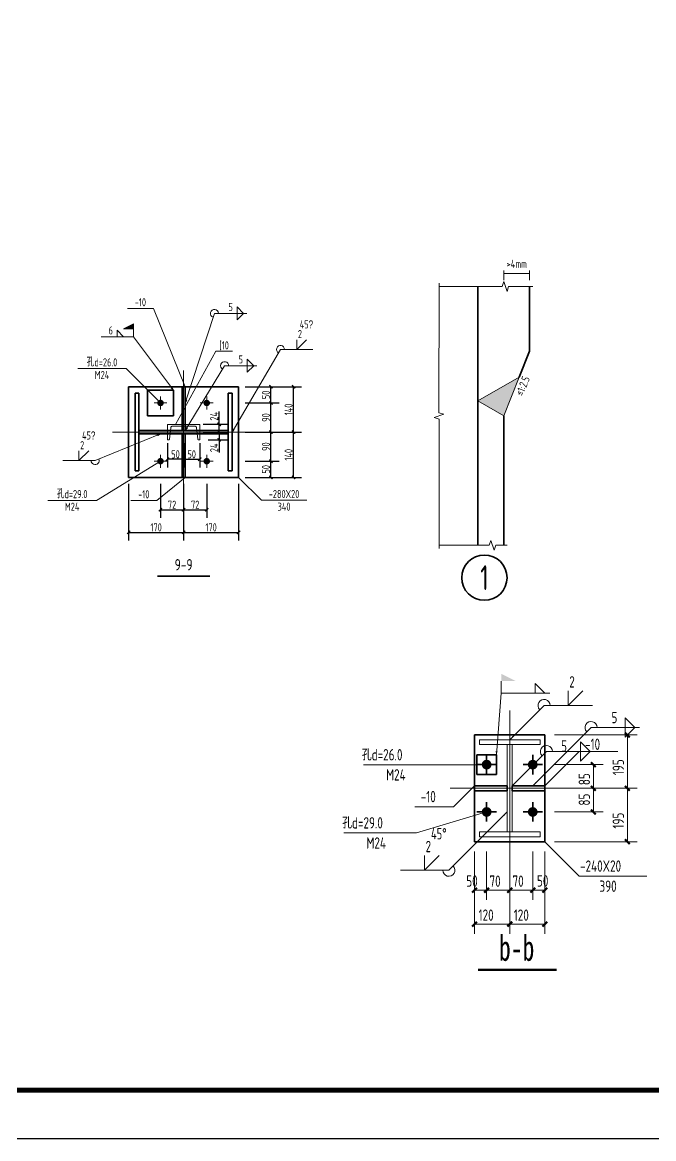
# Model space of a CAD drawing. Header units: millimetres. Extents: x 6950065 to 7140129, y 16284814 to 19754034.
# Drawn here: x 7066144 to 7085667, y 17910420 to 17944928 of the extents above; entities that cross this region are included whole.
import ezdxf
from ezdxf.enums import TextEntityAlignment as Align

# ---------------------------------------------------------------- set-up
doc = ezdxf.new("R2010")
doc.units = ezdxf.units.MM
doc.header["$LTSCALE"] = 1500
doc.header["$MEASUREMENT"] = 0
doc.linetypes.add('线型2', pattern=[5, 3, -2])
doc.linetypes.add('线型4', pattern=[2.5, 1.5, -1])
doc.layers.get('Defpoints').update_dxf_attribs({"color": 1})
for name, color, linetype, lineweight in [('10', 7, 'Continuous', 35), ('1000', 2, 'Continuous', 35), ('20', 2, 'Continuous', 35), ('墙线__粗线', 7, 'Continuous', 18), ('字符串标注', 9, 'Continuous', 18), ('尺寸标注', 9, 'Continuous', 18), ('焊缝标注', 9, 'Continuous', 18), ('编号标注', 9, 'Continuous', 18), ('螺栓孔标注', 9, 'Continuous', 18), ('钢板标注', 9, 'Continuous', 18)]:
    doc.layers.add(name, color=color, linetype=linetype, lineweight=lineweight)
for name, color, linetype in [('C型钢', 6, 'Continuous'), ('PUB_TEXT', 7, 'Continuous'), ('TK', 4, 'Continuous')]:
    doc.layers.add(name, color=color, linetype=linetype)
doc.styles.add('-宋体', font='', dxfattribs={"width": 0.8})
doc.styles.add('FromPkpm', font='Pkpmeng', dxfattribs={"width": 0.7, "bigfont": 'hztxt'})
doc.styles.add('hztxt', font='Pkpmeng', dxfattribs={"width": 0.7, "bigfont": 'hztxt'})
doc.styles.add('TSSD_REIN', font='tssdeng.shx', dxfattribs={"width": 0.7, "bigfont": 'tssdchn.shx'})
doc.styles.get('-宋体').set_extended_font_data('SimSun')
doc.dimstyles.new('Pkpm_1.00', dxfattribs={"dimtxt": 250, "dimasz": 100, "dimexe": 250, "dimexo": 0.0625, "dimgap": 30, "dimtad": 1, "dimdec": 0, "dimrnd": 5, "dimzin": 0, "dimdsep": 46, "dimtxsty": 'FromPkpm', "dimblk1": 'ARCHTICK', "dimblk2": 'ARCHTICK', "dimsah": 1, "dimcen": 0.09, "dimadec": 0, "dimazin": 0, "dimtfac": 1, "dimtdec": 0, "dimtix": 1, "dimtmove": 2, "dimatfit": 1, "dimfxl": 0, "dimtolj": 1, "dimtzin": 0, "dimarcsym": 0})

# ---------------------------------------------------------------- blocks, each defined once
blk = doc.blocks.new('_ArchTick')
at = {"color": 0, "linetype": 'ByBlock', "const_width": 0.4}
blk.add_lwpolyline([(-0.5, -0.5), (0.5, 0.5)], dxfattribs=at)
blk = doc.blocks.new('*D367')
at = {"layer": 'Defpoints', "color": 0, "linetype": 'Continuous'}
for p in [(7070417, 17930862), (7071132, 17930862), (7071132, 17929862)]:
    blk.add_point(p, dxfattribs=at)
at = {"layer": '尺寸标注', "color": 0, "linetype": 'Continuous', "lineweight": -2}
for p, q in [((7070417, 17930662), (7070417, 17929612)), ((7071132, 17930662), (7071132, 17929612)), ((7070417, 17929862), (7071132, 17929862))]:
    blk.add_line(p, q, dxfattribs=at)
at = {"layer": '尺寸标注', "color": 0, "linetype": 'Continuous', "lineweight": -2, "xscale": 100, "yscale": 100, "zscale": 100, "rotation": 180}
blk.add_blockref('_ArchTick', (7070417, 17929862), dxfattribs=at)
at = {"layer": '尺寸标注', "color": 0, "linetype": 'Continuous', "lineweight": -2, "xscale": 100, "yscale": 100, "zscale": 100}
blk.add_blockref('_ArchTick', (7071132, 17929862), dxfattribs=at)
at = {"layer": '尺寸标注', "color": 0, "linetype": 'Continuous', "lineweight": 18, "insert": (7070775, 17930017), "char_height": 250, "attachment_point": 5, "style": 'FromPkpm'}
blk.add_mtext('\\A1;72', dxfattribs=at)
blk = doc.blocks.new('*D368')
at = {"layer": 'Defpoints', "color": 0, "linetype": 'Continuous'}
for p in [(7071132, 17930862), (7071847, 17930862), (7071847, 17929862)]:
    blk.add_point(p, dxfattribs=at)
at = {"layer": '尺寸标注', "color": 0, "linetype": 'Continuous', "lineweight": -2}
for p, q in [((7071132, 17930662), (7071132, 17929612)), ((7071847, 17930662), (7071847, 17929612)), ((7071132, 17929862), (7071847, 17929862))]:
    blk.add_line(p, q, dxfattribs=at)
at = {"layer": '尺寸标注', "color": 0, "linetype": 'Continuous', "lineweight": -2, "xscale": 100, "yscale": 100, "zscale": 100, "rotation": 180}
blk.add_blockref('_ArchTick', (7071132, 17929862), dxfattribs=at)
at = {"layer": '尺寸标注', "color": 0, "linetype": 'Continuous', "lineweight": -2, "xscale": 100, "yscale": 100, "zscale": 100}
blk.add_blockref('_ArchTick', (7071847, 17929862), dxfattribs=at)
at = {"layer": '尺寸标注', "color": 0, "linetype": 'Continuous', "lineweight": 18, "insert": (7071490, 17930017), "char_height": 250, "attachment_point": 5, "style": 'FromPkpm'}
blk.add_mtext('\\A1;72', dxfattribs=at)
blk = doc.blocks.new('*D369')
at = {"layer": 'Defpoints', "color": 0, "linetype": 'Continuous'}
for p in [(7069432, 17930862), (7071132, 17930862), (7071132, 17929162)]:
    blk.add_point(p, dxfattribs=at)
at = {"layer": '尺寸标注', "color": 0, "linetype": 'Continuous', "lineweight": -2}
for p, q in [((7069432, 17930662), (7069432, 17928912)), ((7071132, 17930662), (7071132, 17928912)), ((7069432, 17929162), (7071132, 17929162))]:
    blk.add_line(p, q, dxfattribs=at)
at = {"layer": '尺寸标注', "color": 0, "linetype": 'Continuous', "lineweight": -2, "xscale": 100, "yscale": 100, "zscale": 100, "rotation": 180}
blk.add_blockref('_ArchTick', (7069432, 17929162), dxfattribs=at)
at = {"layer": '尺寸标注', "color": 0, "linetype": 'Continuous', "lineweight": -2, "xscale": 100, "yscale": 100, "zscale": 100}
blk.add_blockref('_ArchTick', (7071132, 17929162), dxfattribs=at)
at = {"layer": '尺寸标注', "color": 0, "linetype": 'Continuous', "lineweight": 18, "insert": (7070282, 17929317), "char_height": 250, "attachment_point": 5, "style": 'FromPkpm'}
blk.add_mtext('\\A1;170', dxfattribs=at)
blk = doc.blocks.new('*D370')
at = {"layer": 'Defpoints', "color": 0, "linetype": 'Continuous'}
for p in [(7071132, 17930862), (7072832, 17930862), (7072832, 17929162)]:
    blk.add_point(p, dxfattribs=at)
at = {"layer": '尺寸标注', "color": 0, "linetype": 'Continuous', "lineweight": -2}
for p, q in [((7071132, 17930662), (7071132, 17928912)), ((7072832, 17930662), (7072832, 17928912)), ((7071132, 17929162), (7072832, 17929162))]:
    blk.add_line(p, q, dxfattribs=at)
at = {"layer": '尺寸标注', "color": 0, "linetype": 'Continuous', "lineweight": -2, "xscale": 100, "yscale": 100, "zscale": 100, "rotation": 180}
blk.add_blockref('_ArchTick', (7071132, 17929162), dxfattribs=at)
at = {"layer": '尺寸标注', "color": 0, "linetype": 'Continuous', "lineweight": -2, "xscale": 100, "yscale": 100, "zscale": 100}
blk.add_blockref('_ArchTick', (7072832, 17929162), dxfattribs=at)
at = {"layer": '尺寸标注', "color": 0, "linetype": 'Continuous', "lineweight": 18, "insert": (7071982, 17929317), "char_height": 250, "attachment_point": 5, "style": 'FromPkpm'}
blk.add_mtext('\\A1;170', dxfattribs=at)
blk = doc.blocks.new('*D371')
at = {"layer": 'Defpoints', "color": 0, "linetype": 'Continuous'}
for p in [(7072832, 17931362), (7073832, 17931362), (7072832, 17930862)]:
    blk.add_point(p, dxfattribs=at)
at = {"layer": '尺寸标注', "color": 0, "linetype": 'Continuous', "lineweight": -2}
for p, q in [((7073032, 17931362), (7074082, 17931362)), ((7073832, 17930862), (7073832, 17931362)), ((7073032, 17930862), (7074082, 17930862))]:
    blk.add_line(p, q, dxfattribs=at)
at = {"layer": '尺寸标注', "color": 0, "linetype": 'Continuous', "lineweight": -2, "xscale": 100, "yscale": 100, "zscale": 100}
for p, rotation in [((7073832, 17931362), 90), ((7073832, 17930862), 270)]:
    blk.add_blockref('_ArchTick', p, dxfattribs=dict(at, rotation=rotation))
at = {"layer": '尺寸标注', "color": 0, "linetype": 'Continuous', "lineweight": 18, "insert": (7073677, 17931112), "char_height": 250, "attachment_point": 5, "rotation": 90, "style": 'FromPkpm'}
blk.add_mtext('\\A1;50', dxfattribs=at)
blk = doc.blocks.new('*D372')
at = {"layer": 'Defpoints', "color": 0, "linetype": 'Continuous'}
for p in [(7072832, 17932262), (7073832, 17932262), (7072832, 17931362)]:
    blk.add_point(p, dxfattribs=at)
at = {"layer": '尺寸标注', "color": 0, "linetype": 'Continuous', "lineweight": -2}
for p, q in [((7073032, 17932262), (7074082, 17932262)), ((7073832, 17931362), (7073832, 17932262)), ((7073032, 17931362), (7074082, 17931362))]:
    blk.add_line(p, q, dxfattribs=at)
at = {"layer": '尺寸标注', "color": 0, "linetype": 'Continuous', "lineweight": -2, "xscale": 100, "yscale": 100, "zscale": 100}
for p, rotation in [((7073832, 17932262), 90), ((7073832, 17931362), 270)]:
    blk.add_blockref('_ArchTick', p, dxfattribs=dict(at, rotation=rotation))
at = {"layer": '尺寸标注', "color": 0, "linetype": 'Continuous', "lineweight": 18, "insert": (7073677, 17931812), "char_height": 250, "attachment_point": 5, "rotation": 90, "style": 'FromPkpm'}
blk.add_mtext('\\A1;90', dxfattribs=at)
blk = doc.blocks.new('*D373')
at = {"layer": 'Defpoints', "color": 0, "linetype": 'Continuous'}
for p in [(7072832, 17933162), (7073832, 17933162), (7072832, 17932262)]:
    blk.add_point(p, dxfattribs=at)
at = {"layer": '尺寸标注', "color": 0, "linetype": 'Continuous', "lineweight": -2}
for p, q in [((7073032, 17933162), (7074082, 17933162)), ((7073832, 17932262), (7073832, 17933162)), ((7073032, 17932262), (7074082, 17932262))]:
    blk.add_line(p, q, dxfattribs=at)
at = {"layer": '尺寸标注', "color": 0, "linetype": 'Continuous', "lineweight": -2, "xscale": 100, "yscale": 100, "zscale": 100}
for p, rotation in [((7073832, 17933162), 90), ((7073832, 17932262), 270)]:
    blk.add_blockref('_ArchTick', p, dxfattribs=dict(at, rotation=rotation))
at = {"layer": '尺寸标注', "color": 0, "linetype": 'Continuous', "lineweight": 18, "insert": (7073677, 17932712), "char_height": 250, "attachment_point": 5, "rotation": 90, "style": 'FromPkpm'}
blk.add_mtext('\\A1;90', dxfattribs=at)
blk = doc.blocks.new('*D374')
at = {"layer": 'Defpoints', "color": 0, "linetype": 'Continuous'}
for p in [(7072832, 17933662), (7073832, 17933662), (7072832, 17933162)]:
    blk.add_point(p, dxfattribs=at)
at = {"layer": '尺寸标注', "color": 0, "linetype": 'Continuous', "lineweight": -2}
for p, q in [((7073032, 17933662), (7074082, 17933662)), ((7073832, 17933162), (7073832, 17933662)), ((7073032, 17933162), (7074082, 17933162))]:
    blk.add_line(p, q, dxfattribs=at)
at = {"layer": '尺寸标注', "color": 0, "linetype": 'Continuous', "lineweight": -2, "xscale": 100, "yscale": 100, "zscale": 100}
for p, rotation in [((7073832, 17933662), 90), ((7073832, 17933162), 270)]:
    blk.add_blockref('_ArchTick', p, dxfattribs=dict(at, rotation=rotation))
at = {"layer": '尺寸标注', "color": 0, "linetype": 'Continuous', "lineweight": 18, "insert": (7073677, 17933412), "char_height": 250, "attachment_point": 5, "rotation": 90, "style": 'FromPkpm'}
blk.add_mtext('\\A1;50', dxfattribs=at)
blk = doc.blocks.new('*D375')
at = {"layer": 'Defpoints', "color": 0, "linetype": 'Continuous'}
for p in [(7072832, 17932262), (7074532, 17932262), (7072832, 17930862)]:
    blk.add_point(p, dxfattribs=at)
at = {"layer": '尺寸标注', "color": 0, "linetype": 'Continuous', "lineweight": -2}
for p, q in [((7073032, 17932262), (7074782, 17932262)), ((7074532, 17930862), (7074532, 17932262)), ((7073032, 17930862), (7074782, 17930862))]:
    blk.add_line(p, q, dxfattribs=at)
at = {"layer": '尺寸标注', "color": 0, "linetype": 'Continuous', "lineweight": -2, "xscale": 100, "yscale": 100, "zscale": 100}
for p, rotation in [((7074532, 17932262), 90), ((7074532, 17930862), 270)]:
    blk.add_blockref('_ArchTick', p, dxfattribs=dict(at, rotation=rotation))
at = {"layer": '尺寸标注', "color": 0, "linetype": 'Continuous', "lineweight": 18, "insert": (7074377, 17931562), "char_height": 250, "attachment_point": 5, "rotation": 90, "style": 'FromPkpm'}
blk.add_mtext('\\A1;140', dxfattribs=at)
blk = doc.blocks.new('*D376')
at = {"layer": 'Defpoints', "color": 0, "linetype": 'Continuous'}
for p in [(7072832, 17933662), (7074532, 17933662), (7072832, 17932262)]:
    blk.add_point(p, dxfattribs=at)
at = {"layer": '尺寸标注', "color": 0, "linetype": 'Continuous', "lineweight": -2}
for p, q in [((7073032, 17933662), (7074782, 17933662)), ((7074532, 17932262), (7074532, 17933662)), ((7073032, 17932262), (7074782, 17932262))]:
    blk.add_line(p, q, dxfattribs=at)
at = {"layer": '尺寸标注', "color": 0, "linetype": 'Continuous', "lineweight": -2, "xscale": 100, "yscale": 100, "zscale": 100}
for p, rotation in [((7074532, 17933662), 90), ((7074532, 17932262), 270)]:
    blk.add_blockref('_ArchTick', p, dxfattribs=dict(at, rotation=rotation))
at = {"layer": '尺寸标注', "color": 0, "linetype": 'Continuous', "lineweight": 18, "insert": (7074377, 17932962), "char_height": 250, "attachment_point": 5, "rotation": 90, "style": 'FromPkpm'}
blk.add_mtext('\\A1;140', dxfattribs=at)
blk = doc.blocks.new('*D377')
at = {"layer": 'Defpoints', "color": 0, "linetype": 'Continuous'}
for p in [(7070632, 17932022), (7071132, 17932022), (7071132, 17931422)]:
    blk.add_point(p, dxfattribs=at)
at = {"layer": '尺寸标注', "color": 0, "linetype": 'Continuous', "lineweight": -2}
for p, q in [((7070632, 17931922), (7070632, 17931172)), ((7071132, 17931922), (7071132, 17931172)), ((7071132, 17931422), (7070632, 17931422))]:
    blk.add_line(p, q, dxfattribs=at)
at = {"layer": '尺寸标注', "color": 0, "linetype": 'Continuous', "lineweight": -2, "xscale": 100, "yscale": 100, "zscale": 100, "rotation": 180}
blk.add_blockref('_ArchTick', (7070632, 17931422), dxfattribs=at)
at = {"layer": '尺寸标注', "color": 0, "linetype": 'Continuous', "lineweight": -2, "xscale": 100, "yscale": 100, "zscale": 100}
blk.add_blockref('_ArchTick', (7071132, 17931422), dxfattribs=at)
at = {"layer": '尺寸标注', "color": 0, "linetype": 'Continuous', "lineweight": 18, "insert": (7070882, 17931577), "char_height": 250, "attachment_point": 5, "style": 'FromPkpm'}
blk.add_mtext('\\A1;50', dxfattribs=at)
blk = doc.blocks.new('*D378')
at = {"layer": 'Defpoints', "color": 0, "linetype": 'Continuous'}
for p in [(7071132, 17932022), (7071632, 17932022), (7071632, 17931422)]:
    blk.add_point(p, dxfattribs=at)
at = {"layer": '尺寸标注', "color": 0, "linetype": 'Continuous', "lineweight": -2}
for p, q in [((7071132, 17931922), (7071132, 17931172)), ((7071632, 17931922), (7071632, 17931172)), ((7071132, 17931422), (7071632, 17931422))]:
    blk.add_line(p, q, dxfattribs=at)
at = {"layer": '尺寸标注', "color": 0, "linetype": 'Continuous', "lineweight": -2, "xscale": 100, "yscale": 100, "zscale": 100, "rotation": 180}
blk.add_blockref('_ArchTick', (7071132, 17931422), dxfattribs=at)
at = {"layer": '尺寸标注', "color": 0, "linetype": 'Continuous', "lineweight": -2, "xscale": 100, "yscale": 100, "zscale": 100}
blk.add_blockref('_ArchTick', (7071632, 17931422), dxfattribs=at)
at = {"layer": '尺寸标注', "color": 0, "linetype": 'Continuous', "lineweight": 18, "insert": (7071382, 17931577), "char_height": 250, "attachment_point": 5, "style": 'FromPkpm'}
blk.add_mtext('\\A1;50', dxfattribs=at)
blk = doc.blocks.new('*D379')
at = {"layer": 'Defpoints', "color": 0, "linetype": 'Continuous'}
for p in [(7071787, 17932262), (7071787, 17932022), (7072232, 17932262)]:
    blk.add_point(p, dxfattribs=at)
at = {"layer": '尺寸标注', "color": 0, "linetype": 'Continuous', "lineweight": -2}
for p, q in [((7071887, 17932262), (7072482, 17932262)), ((7071887, 17932022), (7072482, 17932022)), ((7072232, 17932262), (7072232, 17932022)), ((7072232, 17932022), (7072232, 17931626))]:
    blk.add_line(p, q, dxfattribs=at)
at = {"layer": '尺寸标注', "color": 0, "linetype": 'Continuous', "lineweight": -2, "xscale": 100, "yscale": 100, "zscale": 100}
for p, rotation in [((7072232, 17932262), 90), ((7072232, 17932022), 270)]:
    blk.add_blockref('_ArchTick', p, dxfattribs=dict(at, rotation=rotation))
at = {"layer": '尺寸标注', "color": 0, "linetype": 'Continuous', "lineweight": 18, "insert": (7072077, 17931774), "char_height": 250, "attachment_point": 5, "rotation": 90, "style": 'FromPkpm'}
blk.add_mtext('\\A1;24', dxfattribs=at)
blk = doc.blocks.new('*D380')
at = {"layer": 'Defpoints', "color": 0, "linetype": 'Continuous'}
for p in [(7071632, 17932502), (7072232, 17932502), (7071632, 17932262)]:
    blk.add_point(p, dxfattribs=at)
at = {"layer": '尺寸标注', "color": 0, "linetype": 'Continuous', "lineweight": -2}
for p, q in [((7072232, 17932502), (7072232, 17932897)), ((7071732, 17932502), (7072482, 17932502)), ((7072232, 17932262), (7072232, 17932502)), ((7071732, 17932262), (7072482, 17932262))]:
    blk.add_line(p, q, dxfattribs=at)
at = {"layer": '尺寸标注', "color": 0, "linetype": 'Continuous', "lineweight": -2, "xscale": 100, "yscale": 100, "zscale": 100}
for p, rotation in [((7072232, 17932502), 90), ((7072232, 17932262), 270)]:
    blk.add_blockref('_ArchTick', p, dxfattribs=dict(at, rotation=rotation))
at = {"layer": '尺寸标注', "color": 0, "linetype": 'Continuous', "lineweight": 18, "insert": (7072077, 17932750), "char_height": 250, "attachment_point": 5, "rotation": 90, "style": 'FromPkpm'}
blk.add_mtext('\\A1;24', dxfattribs=at)
blk = doc.blocks.new('GeYuanFrame_04741830', base_point=(20.09, 4.53))
at = {"layer": 'TK'}
blk.add_lwpolyline([(20.09, 4.53), (20.09, 598.53), (861.09, 598.53), (861.09, 4.53)], close=True, dxfattribs=at)
at = {"layer": 'TK', "const_width": 1}
blk.add_lwpolyline([(45.09, 588.53), (851.09, 588.53), (851.09, 14.53), (45.09, 14.53)], close=True, dxfattribs=at)

msp = doc.modelspace()

# ---------------------------------------------------------------- hatches: boundary and pattern name
at = {"layer": '墙线__粗线'}
msp.add_hatch(color=9, dxfattribs=at).paths.add_polyline_path([(7081032.4, 17932761.7), (7080232.4, 17933223.6), (7081512.8, 17933962.9)])
at = {"layer": '焊缝标注'}
for points in [[(7069577.9, 17935458.9), (7069277.9, 17935458.9), (7069577.9, 17935608.9)], [(7070817.4, 17933561.7), (7070769.2, 17933650.7), (7070745.2, 17933632.6)], [(7071182.4, 17933161.7), (7071227.6, 17933252.2), (7071199.1, 17933261.5)], [(7071182.4, 17932311.7), (7071247.2, 17932389.4), (7071221.5, 17932405)], [(7072632.4, 17932261.7), (7072695.8, 17932340.4), (7072670, 17932355.6)], [(7070417.4, 17932211.7), (7070319.1, 17932187.7), (7070330.5, 17932159.9)]]:
    msp.add_hatch(color=3, dxfattribs=at).paths.add_polyline_path(points)

# ---------------------------------------------------------------- linework, layer by layer
at = {"layer": '10', "linetype": '线型2', "lineweight": 18, "ltscale": 100}
for p, q in [((7071132.4, 17930361.7), (7071132.4, 17934161.7)), ((7068932.4, 17932261.7), (7073332.4, 17932261.7))]:
    msp.add_line(p, q, dxfattribs=at)
at = {"layer": '10', "color": 3, "lineweight": 35, "ltscale": 100}
for p, q in [((7069752.4, 17933461.7), (7069632.4, 17933461.7)), ((7069632.4, 17933461.7), (7069632.4, 17931061.7)), ((7069752.4, 17931061.7), (7069752.4, 17933461.7)), ((7072632.4, 17933461.7), (7072512.4, 17933461.7)), ((7072512.4, 17933461.7), (7072512.4, 17931061.7)), ((7072632.4, 17931061.7), (7072632.4, 17933461.7)), ((7069752.4, 17932311.7), (7072512.4, 17932311.7)), ((7069752.4, 17932211.7), (7072512.4, 17932211.7)), ((7069632.4, 17931061.7), (7069752.4, 17931061.7)), ((7072512.4, 17931061.7), (7072632.4, 17931061.7))]:
    msp.add_line(p, q, dxfattribs=at)
at = {"layer": '10', "lineweight": 18, "ltscale": 100}
for p, q in [((7070217.4, 17933161.7), (7070617.4, 17933161.7)), ((7070417.4, 17932961.7), (7070417.4, 17933361.7)), ((7071647.4, 17933161.7), (7072047.4, 17933161.7)), ((7071847.4, 17932961.7), (7071847.4, 17933361.7)), ((7070217.4, 17931361.7), (7070617.4, 17931361.7)), ((7070417.4, 17931161.7), (7070417.4, 17931561.7)), ((7071647.4, 17931361.7), (7072047.4, 17931361.7)), ((7071847.4, 17931161.7), (7071847.4, 17931561.7))]:
    msp.add_line(p, q, dxfattribs=at)
at = {"layer": '10', "color": 1, "linetype": '线型4', "lineweight": 18, "ltscale": 100}
for p, q in [((7070632.4, 17932501.7), (7070632.4, 17932021.7)), ((7070632.4, 17932501.7), (7071632.4, 17932501.7)), ((7070733.4, 17932396), (7070693.4, 17932048.1)), ((7071473, 17932448.7), (7070791.7, 17932448.7)), ((7071571.3, 17932048.1), (7071531.3, 17932396)), ((7071632.4, 17932501.7), (7071632.4, 17932021.7)), ((7070632.4, 17932021.7), (7070669.5, 17932021.7)), ((7071632.4, 17932021.7), (7071595.2, 17932021.7))]:
    msp.add_line(p, q, dxfattribs=at)
at = {"layer": '10', "lineweight": 35, "ltscale": 100}
msp.add_line((7070322.4, 17927811.7), (7071942.4, 17927811.7), dxfattribs=at)
at = {"layer": '10'}
for p, q in [((7080202.7, 17921982.4), (7080802.7, 17921982.4)), ((7080502.7, 17921682.4), (7080502.7, 17922282.4)), ((7081627.7, 17921982.4), (7082227.7, 17921982.4)), ((7081927.7, 17921682.4), (7081927.7, 17922282.4)), ((7080502.7, 17920219.9), (7080502.7, 17920819.9)), ((7081927.7, 17920219.9), (7081927.7, 17920819.9)), ((7080202.7, 17920519.9), (7080802.7, 17920519.9)), ((7081627.7, 17920519.9), (7082227.7, 17920519.9))]:
    msp.add_line(p, q, dxfattribs=at)
at = {"layer": '10', "color": 1, "ltscale": 100, "const_width": 100}
for points in [[(7070467.4, 17933161.7, 1), (7070367.4, 17933161.7, 1)], [(7071897.4, 17933161.7, 1), (7071797.4, 17933161.7, 1)], [(7070467.4, 17931361.7, 1), (7070367.4, 17931361.7, 1)], [(7071897.4, 17931361.7, 1), (7071797.4, 17931361.7, 1)]]:
    msp.add_lwpolyline(points, format="xyb", close=True, dxfattribs=at)
at = {"layer": '10', "const_width": 150}
for points in [[(7080577.7, 17921982.4, 1), (7080427.7, 17921982.4, 1), (7080577.7, 17921982.4, 1)], [(7082002.7, 17921982.4, 1), (7081852.7, 17921982.4, 1), (7082002.7, 17921982.4, 1)], [(7080577.7, 17920519.9, 1), (7080427.7, 17920519.9, 1), (7080577.7, 17920519.9, 1)], [(7082002.7, 17920519.9, 1), (7081852.7, 17920519.9, 1), (7082002.7, 17920519.9, 1)]]:
    msp.add_lwpolyline(points, format="xyb", close=True, dxfattribs=at)
at = {"layer": '10', "const_width": 67.5}
msp.add_lwpolyline([(7080236, 17915641.6), (7082666, 17915641.6)], dxfattribs=at)
at = {"layer": '10', "lineweight": 35, "ltscale": 100}
msp.add_circle((7080432.4, 17927761.7), 700, dxfattribs=at)
at = {"layer": '10', "color": 1, "linetype": '线型4', "lineweight": 18, "ltscale": 100}
for centre, radius, start, end in [((7070795.4, 17932386.1), 62.8, 93.4084, 170.88101), ((7071469.3, 17932386.1), 62.8, 9.11901, 86.5916), ((7070671, 17932044.4), 22.7, 266.23474, 9.47566), ((7071593.7, 17932044.4), 22.7, 170.52434, 273.76526)]:
    msp.add_arc(centre, radius, start, end, dxfattribs=at)
at = {"layer": '1000'}
for p, q in [((7082302.7, 17922901.2), (7080127.7, 17922901.2)), ((7080127.7, 17922901.2), (7080127.7, 17919601.2)), ((7082302.7, 17919601.2), (7082302.7, 17922901.2)), ((7080802.7, 17922282.4), (7080202.7, 17922282.4)), ((7080202.7, 17922282.4), (7080202.7, 17921682.4)), ((7080802.7, 17921682.4), (7080802.7, 17922282.4)), ((7080202.7, 17921682.4), (7080802.7, 17921682.4)), ((7081140.2, 17921326.2), (7080127.7, 17921326.2)), ((7080127.7, 17921326.2), (7080127.7, 17921176.2)), ((7081140.2, 17921176.2), (7081140.2, 17921326.2)), ((7082302.7, 17921326.2), (7081290.2, 17921326.2)), ((7081290.2, 17921326.2), (7081290.2, 17921176.2)), ((7082302.7, 17921176.2), (7082302.7, 17921326.2)), ((7080127.7, 17921176.2), (7081140.2, 17921176.2)), ((7081290.2, 17921176.2), (7082302.7, 17921176.2)), ((7080127.7, 17919601.2), (7082302.7, 17919601.2))]:
    msp.add_line(p, q, dxfattribs=at)
at = {"layer": '20', "lineweight": 35, "ltscale": 100}
for p, q in [((7072832.4, 17933661.7), (7069432.4, 17933661.7)), ((7069432.4, 17933661.7), (7069432.4, 17930861.7)), ((7070817.4, 17933561.7), (7070017.4, 17933561.7)), ((7070017.4, 17933561.7), (7070017.4, 17932761.7)), ((7070817.4, 17932761.7), (7070817.4, 17933561.7)), ((7071182.4, 17933661.7), (7071082.4, 17933661.7)), ((7071082.4, 17933661.7), (7071082.4, 17932311.7)), ((7071182.4, 17932311.7), (7071182.4, 17933661.7)), ((7072832.4, 17930861.7), (7072832.4, 17933661.7)), ((7070017.4, 17932761.7), (7070817.4, 17932761.7)), ((7071082.4, 17932311.7), (7071182.4, 17932311.7)), ((7071182.4, 17932211.7), (7071082.4, 17932211.7)), ((7071082.4, 17932211.7), (7071082.4, 17930861.7)), ((7071182.4, 17930861.7), (7071182.4, 17932211.7)), ((7069432.4, 17930861.7), (7072832.4, 17930861.7)), ((7071082.4, 17930861.7), (7071182.4, 17930861.7))]:
    msp.add_line(p, q, dxfattribs=at)
at = {"layer": '墙线__粗线', "color": 9, "lineweight": 18, "ltscale": 100}
for p, q in [((7081032.4, 17937261.7), (7081032.4, 17936961.7)), ((7081832.4, 17937261.7), (7081832.4, 17936961.7)), ((7079026, 17932861.7), (7079032.4, 17936861.7)), ((7080982.4, 17936761.7), (7081032.4, 17936915.6)), ((7081032.4, 17937161.7), (7081832.4, 17937161.7)), ((7081032.4, 17936915.6), (7081132.1, 17936609.1)), ((7080232.4, 17936761.7), (7079032.4, 17936761.7)), ((7080232.4, 17936761.7), (7080982.4, 17936761.7)), ((7081132.1, 17936609.1), (7081182.4, 17936762.9)), ((7081182.4, 17936762.9), (7081932.4, 17936761.7)), ((7078878.5, 17932711.7), (7079179.8, 17932811.5)), ((7079032.4, 17932661.7), (7078878.5, 17932711.7)), ((7079179.8, 17932811.5), (7079026, 17932861.7)), ((7079032.4, 17928661.7), (7079032.4, 17932661.7)), ((7080582.4, 17928761.7), (7080632.4, 17928915.6)), ((7080632.4, 17928915.6), (7080732.1, 17928608.5)), ((7080232.4, 17928761.7), (7079032.4, 17928761.7)), ((7080232.4, 17928761.7), (7080582.4, 17928761.7)), ((7080732.1, 17928608.5), (7080782.4, 17928762.3)), ((7080782.4, 17928762.3), (7081132.4, 17928761.7))]:
    msp.add_line(p, q, dxfattribs=at)
at = {"layer": '墙线__粗线', "color": 2, "lineweight": 35, "ltscale": 100}
for p, q in [((7080232.4, 17933223.6), (7080232.4, 17936761.7)), ((7081832.4, 17934761.7), (7081832.4, 17936761.7)), ((7081512.8, 17933962.9), (7081832.4, 17934761.7))]:
    msp.add_line(p, q, dxfattribs=at)
at = {"layer": '墙线__粗线', "color": 3, "lineweight": 35, "ltscale": 100}
for p, q in [((7080232.4, 17928761.7), (7080232.4, 17933223.6)), ((7081032.4, 17928761.7), (7081032.4, 17932761.7))]:
    msp.add_line(p, q, dxfattribs=at)
at = {"layer": '墙线__粗线', "color": 9, "linetype": 'Continuous'}
msp.add_lwpolyline([(7081032.4, 17932761.7), (7080232.4, 17933223.6), (7081512.8, 17933962.9)], close=True, dxfattribs=at)
at = {"layer": '字符串标注', "lineweight": 18, "ltscale": 100}
for p, q in [((7070882.4, 17932501.7), (7072123.6, 17934768.4)), ((7072123.6, 17934768.4), (7072648.6, 17934768.4))]:
    msp.add_line(p, q, dxfattribs=at)
at = {"layer": '字符串标注', "ltscale": 100, "const_width": 10}
msp.add_lwpolyline([(7070887.4, 17932501.7, 1), (7070877.4, 17932501.7, 1)], format="xyb", close=True, dxfattribs=at)
at = {"layer": '尺寸标注', "color": 3}
for p, q in [((7082152.7, 17922751.2), (7080277.7, 17922751.2)), ((7080277.7, 17922751.2), (7080277.7, 17922601.2)), ((7082152.7, 17922601.2), (7082152.7, 17922751.2)), ((7080277.7, 17922601.2), (7082152.7, 17922601.2)), ((7081140.2, 17919901.2), (7081140.2, 17922601.2)), ((7081290.2, 17919901.2), (7081290.2, 17922601.2)), ((7082152.7, 17919901.2), (7080277.7, 17919901.2)), ((7080277.7, 17919901.2), (7080277.7, 17919751.2)), ((7080277.7, 17919751.2), (7082152.7, 17919751.2)), ((7082152.7, 17919751.2), (7082152.7, 17919901.2))]:
    msp.add_line(p, q, dxfattribs=at)
at = {"layer": '尺寸标注', "color": 0}
for p, q in [((7082602.7, 17922901.2), (7085152.7, 17922901.2)), ((7084852.7, 17921251.2), (7084852.7, 17922901.2)), ((7082602.7, 17921982.4), (7084102.7, 17921982.4)), ((7083802.7, 17921251.2), (7083802.7, 17921982.4)), ((7082602.7, 17921251.2), (7084102.7, 17921251.2)), ((7082602.7, 17921251.2), (7084102.7, 17921251.2)), ((7082602.7, 17921251.2), (7085152.7, 17921251.2)), ((7082602.7, 17921251.2), (7085152.7, 17921251.2)), ((7083802.7, 17920519.9), (7083802.7, 17921251.2)), ((7084852.7, 17919601.2), (7084852.7, 17921251.2)), ((7082602.7, 17920519.9), (7084102.7, 17920519.9)), ((7082602.7, 17919601.2), (7085152.7, 17919601.2)), ((7080127.7, 17919301.2), (7080127.7, 17917801.2)), ((7080127.7, 17919301.2), (7080127.7, 17916751.2)), ((7080502.7, 17919301.2), (7080502.7, 17917801.2)), ((7080502.7, 17919301.2), (7080502.7, 17917801.2)), ((7081215.2, 17919301.2), (7081215.2, 17917801.2)), ((7081215.2, 17919301.2), (7081215.2, 17917801.2)), ((7081215.2, 17919301.2), (7081215.2, 17916751.2)), ((7081215.2, 17919301.2), (7081215.2, 17916751.2)), ((7081927.7, 17919301.2), (7081927.7, 17917801.2)), ((7081927.7, 17919301.2), (7081927.7, 17917801.2)), ((7082302.7, 17919301.2), (7082302.7, 17917801.2)), ((7082302.7, 17919301.2), (7082302.7, 17916751.2)), ((7080127.7, 17918101.2), (7080502.7, 17918101.2)), ((7080502.7, 17918101.2), (7081215.2, 17918101.2)), ((7081215.2, 17918101.2), (7081927.7, 17918101.2)), ((7081927.7, 17918101.2), (7082302.7, 17918101.2)), ((7080127.7, 17917051.2), (7081215.2, 17917051.2)), ((7081215.2, 17917051.2), (7082302.7, 17917051.2))]:
    msp.add_line(p, q, dxfattribs=at)
at = {"layer": '尺寸标注', "color": 0, "const_width": 67.5}
for points in [[(7084777.7, 17922976.2), (7084927.7, 17922826.2)], [(7083727.7, 17922057.4), (7083877.7, 17921907.4)], [(7083727.7, 17921326.2), (7083877.7, 17921176.2)], [(7083727.7, 17921326.2), (7083877.7, 17921176.2)], [(7084777.7, 17921326.2), (7084927.7, 17921176.2)], [(7084777.7, 17921326.2), (7084927.7, 17921176.2)], [(7083727.7, 17920594.9), (7083877.7, 17920444.9)], [(7084777.7, 17919676.2), (7084927.7, 17919526.2)], [(7080052.7, 17918026.2), (7080202.7, 17918176.2)], [(7080427.7, 17918026.2), (7080577.7, 17918176.2)], [(7080427.7, 17918026.2), (7080577.7, 17918176.2)], [(7081140.2, 17918026.2), (7081290.2, 17918176.2)], [(7081140.2, 17918026.2), (7081290.2, 17918176.2)], [(7081852.7, 17918026.2), (7082002.7, 17918176.2)], [(7081852.7, 17918026.2), (7082002.7, 17918176.2)], [(7082227.7, 17918026.2), (7082377.7, 17918176.2)], [(7080052.7, 17916976.2), (7080202.7, 17917126.2)], [(7081140.2, 17916976.2), (7081290.2, 17917126.2)], [(7081140.2, 17916976.2), (7081290.2, 17917126.2)], [(7082227.7, 17916976.2), (7082377.7, 17917126.2)]]:
    msp.add_lwpolyline(points, dxfattribs=at)
at = {"layer": '焊缝标注', "color": 3, "lineweight": 18, "ltscale": 100}
for p, q in [((7072785.7, 17936130.8), (7072985.7, 17935930.8)), ((7072785.7, 17935930.8), (7072785.7, 17936130.8)), ((7071182.4, 17933161.7), (7072085.7, 17935930.8)), ((7072085.7, 17935930.8), (7073085.7, 17935930.8)), ((7072785.7, 17935730.8), (7072985.7, 17935930.8)), ((7072785.7, 17935930.8), (7072785.7, 17935730.8)), ((7069577.9, 17935208.9), (7069577.9, 17935458.9)), ((7069577.9, 17935208.9), (7068577.9, 17935208.9)), ((7069277.9, 17935208.9), (7069077.9, 17935408.9)), ((7069077.9, 17935208.9), (7069077.9, 17935408.9)), ((7070817.4, 17933561.7), (7069577.9, 17935208.9)), ((7074628.1, 17934815.4), (7074628.1, 17935115.4)), ((7074628.1, 17934815.4), (7074928.1, 17935115.4)), ((7072632.4, 17932261.7), (7074128.1, 17934815.4)), ((7074128.1, 17934815.4), (7075128.1, 17934815.4)), ((7073099.8, 17934512.3), (7073299.8, 17934312.3)), ((7073099.8, 17934312.3), (7073099.8, 17934512.3)), ((7071182.4, 17932311.7), (7072399.8, 17934312.3)), ((7072399.8, 17934312.3), (7073399.8, 17934312.3)), ((7073099.8, 17934112.3), (7073299.8, 17934312.3)), ((7073099.8, 17934312.3), (7073099.8, 17934112.3)), ((7070417.4, 17932211.7), (7068396.4, 17931382.8)), ((7067896.4, 17931382.8), (7067896.4, 17931682.8)), ((7067896.4, 17931382.8), (7068196.4, 17931682.8)), ((7068396.4, 17931382.8), (7067396.4, 17931382.8))]:
    msp.add_line(p, q, dxfattribs=at)
at = {"layer": '焊缝标注', "color": 0}
for p, q in [((7080952.2, 17924190.9), (7080952.2, 17924565.9)), ((7082002.2, 17924490.9), (7082302.2, 17924190.9)), ((7082002.2, 17924190.9), (7082002.2, 17924490.9)), ((7080802.7, 17922282.4), (7080952.2, 17924190.9)), ((7080952.2, 17924190.9), (7082452.2, 17924190.9)), ((7083026.2, 17923811.4), (7083026.2, 17924261.4)), ((7083026.2, 17923811.4), (7083476.2, 17924261.4)), ((7081215.2, 17922751.2), (7082276.2, 17923811.4)), ((7082276.2, 17923811.4), (7083776.2, 17923811.4)), ((7084781.5, 17923428.6), (7085081.5, 17923128.6)), ((7084781.5, 17923128.6), (7084781.5, 17923428.6)), ((7081927.7, 17921326.2), (7083731.5, 17923128.6)), ((7083731.5, 17923128.6), (7085231.5, 17923128.6)), ((7084781.5, 17922828.6), (7085081.5, 17923128.6)), ((7084781.5, 17923128.6), (7084781.5, 17922828.6)), ((7083401.2, 17922686.4), (7083701.2, 17922386.4)), ((7083401.2, 17922386.4), (7083401.2, 17922686.4)), ((7081290.2, 17921326.2), (7082351.2, 17922386.4)), ((7082351.2, 17922386.4), (7083851.2, 17922386.4)), ((7083401.2, 17922086.4), (7083701.2, 17922386.4)), ((7083401.2, 17922386.4), (7083401.2, 17922086.4)), ((7081140.2, 17920519.9), (7079333.5, 17918720.4)), ((7078583.5, 17918720.4), (7078583.5, 17919170.4)), ((7078583.5, 17918720.4), (7079033.5, 17919170.4)), ((7079333.5, 17918720.4), (7077833.5, 17918720.4))]:
    msp.add_line(p, q, dxfattribs=at)
at = {"layer": '焊缝标注', "color": 3, "linetype": 'Continuous'}
for points in [[(7069577.9, 17935458.9), (7069277.9, 17935458.9), (7069577.9, 17935608.9)], [(7070817.4, 17933561.7), (7070769.2, 17933650.7), (7070745.2, 17933632.6)], [(7071182.4, 17933161.7), (7071227.6, 17933252.2), (7071199.1, 17933261.5)], [(7071182.4, 17932311.7), (7071247.2, 17932389.4), (7071221.5, 17932405)], [(7072632.4, 17932261.7), (7072695.8, 17932340.4), (7072670, 17932355.6)], [(7070417.4, 17932211.7), (7070319.1, 17932187.7), (7070330.5, 17932159.9)]]:
    msp.add_lwpolyline(points, close=True, dxfattribs=at)
at = {"layer": '焊缝标注', "color": 3, "lineweight": 18, "ltscale": 100}
for centre, start, end in [((7072085.7, 17935930.8), 0, 251.93196), ((7074128.1, 17934815.4), 0, 239.64082), ((7072399.8, 17934312.3), 0, 238.67697), ((7068396.4, 17931382.8), 180, 22.30304)]:
    msp.add_arc(centre, 125, start, end, dxfattribs=at)
at = {"layer": '焊缝标注', "color": 0}
for centre, start, end in [((7082276.2, 17923811.4), 0, 224.97719), ((7083731.5, 17923128.6), 0, 224.97719), ((7082351.2, 17922386.4), 0, 224.97719), ((7079333.5, 17918720.4), 180, 44.88595)]:
    msp.add_arc(centre, 187.5, start, end, dxfattribs=at)
for points in [[(7080952.2, 17924565.9), (7081402.2, 17924565.9), (7080952.2, 17924790.9)], [(7081215.2, 17922751.2), (7081337.2, 17922841.3), (7081305.4, 17922873.1)], [(7080802.7, 17922282.4), (7080843.4, 17922396.1), (7080779.6, 17922399.2)], [(7081290.2, 17921326.2), (7081412.2, 17921416.3), (7081380.4, 17921448.1)], [(7081927.7, 17921326.2), (7082049.7, 17921416.3), (7082017.9, 17921448.1)], [(7081140.2, 17920519.9), (7081018, 17920430), (7081049.8, 17920398.1)]]:
    msp.add_solid(points, dxfattribs=at)
at = {"layer": '编号标注', "color": 0}
for p, q in [((7081215.2, 17918851.2), (7081215.2, 17923651.2)), ((7079377.7, 17921251.2), (7083052.7, 17921251.2))]:
    msp.add_line(p, q, dxfattribs=at)
at = {"layer": '螺栓孔标注', "color": 6, "lineweight": 18, "ltscale": 100}
for p, q in [((7069358, 17934223.7), (7067858, 17934223.7)), ((7070417.4, 17933161.7), (7069358, 17934223.7)), ((7070417.4, 17931361.7), (7068435.2, 17930149.2)), ((7068435.2, 17930149.2), (7066935.2, 17930149.2))]:
    msp.add_line(p, q, dxfattribs=at)
at = {"layer": '螺栓孔标注', "color": 0}
for p, q in [((7080502.7, 17921974.9), (7076690.4, 17921979.2)), ((7080502.7, 17920519.9), (7078331.3, 17919873.1)), ((7078331.3, 17919873.1), (7076081.3, 17919873.1))]:
    msp.add_line(p, q, dxfattribs=at)
at = {"layer": '螺栓孔标注', "color": 6, "ltscale": 100, "const_width": 10}
for points in [[(7070422.4, 17933161.7, 1), (7070412.4, 17933161.7, 1)], [(7070422.4, 17931361.7, 1), (7070412.4, 17931361.7, 1)]]:
    msp.add_lwpolyline(points, format="xyb", close=True, dxfattribs=at)
at = {"layer": '螺栓孔标注', "color": 0, "const_width": 15}
for points in [[(7080510.2, 17921982.4, 1), (7080495.2, 17921982.4, 1), (7080510.2, 17921982.4, 1)], [(7080510.2, 17920519.9, 1), (7080495.2, 17920519.9, 1), (7080510.2, 17920519.9, 1)]]:
    msp.add_lwpolyline(points, format="xyb", close=True, dxfattribs=at)
at = {"layer": '钢板标注', "color": 2, "lineweight": 18, "ltscale": 100}
for p, q in [((7070195.9, 17936081.6), (7069395.9, 17936081.6)), ((7071182.4, 17933661.7), (7070195.9, 17936081.6)), ((7071182.4, 17930861.7), (7070300, 17930144)), ((7072832.4, 17930861.7), (7073537.5, 17930152.7)), ((7070300, 17930144), (7069500, 17930144)), ((7073537.5, 17930152.7), (7074937.5, 17930152.7))]:
    msp.add_line(p, q, dxfattribs=at)
at = {"layer": '钢板标注', "color": 0}
for p, q in [((7082302.7, 17921326.2), (7083363.7, 17922386.4)), ((7083363.7, 17922386.4), (7084563.7, 17922386.4)), ((7080127.7, 17921326.2), (7079482.1, 17920683.2)), ((7079482.1, 17920683.2), (7078282.1, 17920683.2)), ((7082302.7, 17919601.2), (7083360.4, 17918537.5)), ((7083360.4, 17918537.5), (7085460.4, 17918537.5))]:
    msp.add_line(p, q, dxfattribs=at)
at = {"layer": '钢板标注', "color": 2, "ltscale": 100, "const_width": 10}
for points in [[(7071187.4, 17933661.7, 1), (7071177.4, 17933661.7, 1)], [(7071187.4, 17930861.7, 1), (7071177.4, 17930861.7, 1)], [(7072837.4, 17930861.7, 1), (7072827.4, 17930861.7, 1)]]:
    msp.add_lwpolyline(points, format="xyb", close=True, dxfattribs=at)
at = {"layer": '钢板标注', "color": 0}
for centre, start, end in [((7080127.7, 17921326.2), 0, 180), ((7080127.7, 17921326.2), 180, 0), ((7082302.7, 17921326.2), 0, 180), ((7082302.7, 17921326.2), 180, 0), ((7082302.7, 17919601.2), 0, 180), ((7082302.7, 17919601.2), 180, 0)]:
    msp.add_arc(centre, 7.5, start, end, dxfattribs=at)

# ---------------------------------------------------------------- block references
at = {"layer": 'C型钢', "color": 3, "xscale": 150, "yscale": 150, "zscale": 150}
msp.add_blockref('GeYuanFrame_04741830', (6980400.9, 17910420.5), dxfattribs=at)

# ---------------------------------------------------------------- texts
at = {"layer": '10', "lineweight": 25, "style": 'FromPkpm'}
for s, height, width, p in [('9-9', 350, 0.77, (7071132.4, 17928161.7)), ('1', 770, 0.7, (7080432.4, 17927761.7))]:
    msp.add_text(s, height=height, dxfattribs=dict(at, width=width)).set_placement(p, align=Align.MIDDLE_CENTER)
at = {"layer": 'PUB_TEXT', "style": '-宋体', "width": 0.647278}
msp.add_text('b-b', height=787.5, dxfattribs=at).set_placement((7080884, 17915919.8), (7081977.5, 17915919.8), align=Align.FIT)
at = {"layer": '墙线__粗线', "color": 9, "lineweight": 25, "style": 'FromPkpm', "width": 0.8}
msp.add_text('>4mm', height=250, dxfattribs=at).set_placement((7081432.4, 17937461.7), align=Align.MIDDLE_CENTER)
msp.add_text('≤1:2.5', height=250, rotation=68.19859, dxfattribs=at).set_placement((7081618.1, 17933687.5), align=Align.MIDDLE_CENTER)
at = {"layer": '字符串标注', "lineweight": 25, "style": 'FromPkpm', "width": 0.7}
msp.add_text('[10', height=250, dxfattribs=at).set_placement((7072386.1, 17934818.4), align=Align.CENTER)
at = {"layer": '尺寸标注', "color": 0, "style": 'hztxt', "width": 0.75}
for s, p in [('195', (7084747.7, 17921656.2)), ('85', (7083697.7, 17921346.8)), ('85', (7083697.7, 17920715.5)), ('195', (7084747.7, 17920006.2))]:
    msp.add_text(s, height=350, rotation=90, dxfattribs=at).set_placement(p)
for s, p in [('50', (7079872.3, 17918208.1)), ('70', (7080588.9, 17918206.2)), ('70', (7081301.4, 17918206.2)), ('50', (7082058.1, 17918212.5)), ('120', (7080251.4, 17917156.2)), ('120', (7081338.9, 17917156.2))]:
    msp.add_text(s, height=350, dxfattribs=at).set_placement(p)
at = {"layer": '焊缝标注', "color": 3, "lineweight": 25, "style": 'FromPkpm', "width": 0.7}
for s, p in [('5', (7072585.7, 17936000.8)), ('6', (7068877.9, 17935278.9)), ('45\x8a', (7074928.1, 17935465.4)), ('2', (7074728.1, 17935165.4)), ('5', (7072899.8, 17934382.3)), ('45\x8a', (7068196.4, 17932032.8)), ('2', (7067996.4, 17931732.8))]:
    msp.add_text(s, height=250, dxfattribs=at).set_placement(p, align=Align.CENTER)
at = {"layer": '焊缝标注', "color": 0}
for s, style, width, p in [('2', 'hztxt', 0.75, (7083056.2, 17924366.4)), ('5', 'hztxt', 0.75, (7084361.5, 17923263.6)), ('5', 'hztxt', 0.75, (7082804.3, 17922382)), ('45°', 'TSSD_REIN', 0.7, (7078782, 17919671.5)), ('2', 'hztxt', 0.75, (7078613.5, 17919275.4))]:
    msp.add_text(s, height=350, dxfattribs=dict(at, style=style, width=width)).set_placement(p)
at = {"layer": '螺栓孔标注', "color": 6, "lineweight": 25, "style": 'FromPkpm', "width": 0.7}
for s, p in [('孔d=26.0', (7068608, 17934293.7)), ('孔d=29.0', (7067685.2, 17930219.2))]:
    msp.add_text(s, height=250, dxfattribs=at).set_placement(p, align=Align.CENTER)
for p in [(7068608, 17934153.7), (7067685.2, 17930079.2)]:
    msp.add_text('M24', height=250, dxfattribs=at).set_placement(p, align=Align.TOP_CENTER)
at = {"layer": '螺栓孔标注', "color": 0, "style": 'hztxt', "width": 0.75}
for s, p in [('孔d=26.0', (7076645.4, 17922114.2)), ('M24', (7077395.4, 17921491.7)), ('孔d=29.0', (7076036.3, 17920008.1)), ('M24', (7076786.3, 17919385.6))]:
    msp.add_text(s, height=350, dxfattribs=at).set_placement(p)
at = {"layer": '钢板标注', "color": 2, "lineweight": 25, "style": 'FromPkpm', "width": 0.7}
for s, p in [('-10', (7069795.9, 17936151.6)), ('-10', (7069900, 17930214)), ('-280X20', (7074237.5, 17930222.7))]:
    msp.add_text(s, height=250, dxfattribs=at).set_placement(p, align=Align.CENTER)
msp.add_text('340', height=250, dxfattribs=at).set_placement((7074237.5, 17930082.7), align=Align.TOP_CENTER)
at = {"layer": '钢板标注', "color": 0, "style": 'hztxt', "width": 0.75}
for s, p in [('-10', (7083543.7, 17922437.2)), ('-10', (7078462.1, 17920818.2)), ('-240X20', (7083390.4, 17918672.5)), ('390', (7083990.4, 17918050))]:
    msp.add_text(s, height=350, dxfattribs=at).set_placement(p)

# ---------------------------------------------------------------- dimensions: what is measured, and where the dimension line sits
at = {"layer": '尺寸标注', "linetype": 'Continuous', "lineweight": 18}
for base, p1, p2, text, override, picture, middle in [((7073832.4, 17933661.7), (7072832.4, 17933161.7), (7072832.4, 17933661.7), '50', {"dimexo": 200, "dimtad": 1, "dimjust": 0, "dimtih": 0, "dimtoh": 0, "dimtmove": 0, "dimatfit": 3}, '*D374', (7073677.4, 17933411.7)), ((7074532.4, 17933661.7), (7072832.4, 17932261.7), (7072832.4, 17933661.7), '140', {"dimexo": 200, "dimtad": 1, "dimjust": 0, "dimtih": 0, "dimtoh": 0, "dimtmove": 0, "dimatfit": 3}, '*D376', (7074377.4, 17932961.7)), ((7073832.4, 17933161.7), (7072832.4, 17932261.7), (7072832.4, 17933161.7), '90', {"dimexo": 200, "dimtad": 1, "dimjust": 0, "dimtih": 0, "dimtoh": 0, "dimtmove": 0, "dimatfit": 3}, '*D373', (7073677.4, 17932711.7)), ((7072232.4, 17932501.7), (7071632.4, 17932261.7), (7071632.4, 17932501.7), '24', {"dimexo": 100, "dimtad": 1, "dimjust": 2, "dimtih": 0, "dimtoh": 0, "dimtix": 0, "dimtmove": 0, "dimatfit": 3}, '*D380', (7072077.4, 17932749.5)), ((7073832.4, 17932261.7), (7072832.4, 17931361.7), (7072832.4, 17932261.7), '90', {"dimexo": 200, "dimtad": 1, "dimjust": 0, "dimtih": 0, "dimtoh": 0, "dimtmove": 0, "dimatfit": 3}, '*D372', (7073677.4, 17931811.7)), ((7074532.4, 17932261.7), (7072832.4, 17930861.7), (7072832.4, 17932261.7), '140', {"dimexo": 200, "dimtad": 1, "dimjust": 0, "dimtih": 0, "dimtoh": 0, "dimtmove": 0, "dimatfit": 3}, '*D375', (7074377.4, 17931561.7)), ((7073832.4, 17931361.7), (7072832.4, 17930861.7), (7072832.4, 17931361.7), '50', {"dimexo": 200, "dimtad": 1, "dimjust": 0, "dimtih": 0, "dimtoh": 0, "dimtmove": 0, "dimatfit": 3}, '*D371', (7073677.4, 17931111.7))]:
    dim = msp.add_linear_dim(base=base, p1=p1, p2=p2, angle=90, text=text, dimstyle='Pkpm_1.00', override=override, dxfattribs=at)
    dim.commit()
    dim.dimension.update_dxf_attribs({"geometry": picture, "text_midpoint": middle})
for base, p1, p2, text, override, picture, middle in [((7071132.4, 17931421.7), (7070632.4, 17932021.7), (7071132.4, 17932021.7), '50', {"dimexo": 100, "dimtad": 1, "dimjust": 1, "dimtih": 0, "dimtoh": 0, "dimtix": 0, "dimtmove": 0, "dimatfit": 3}, '*D377', (7070882.4, 17931576.7)), ((7071632.4, 17931421.7), (7071132.4, 17932021.7), (7071632.4, 17932021.7), '50', {"dimexo": 100, "dimtad": 1, "dimjust": 2, "dimtih": 0, "dimtoh": 0, "dimtix": 0, "dimtmove": 0, "dimatfit": 3}, '*D378', (7071382.4, 17931576.7)), ((7071132.4, 17929161.7), (7069432.4, 17930861.7), (7071132.4, 17930861.7), '170', {"dimexo": 200, "dimtad": 1, "dimjust": 0, "dimtih": 0, "dimtoh": 0, "dimtmove": 0, "dimatfit": 3}, '*D369', (7070282.4, 17929316.7)), ((7071132.4, 17929861.7), (7070417.4, 17930861.7), (7071132.4, 17930861.7), '72', {"dimexo": 200, "dimtad": 1, "dimjust": 0, "dimtih": 0, "dimtoh": 0, "dimtmove": 0, "dimatfit": 3}, '*D367', (7070774.9, 17930016.7)), ((7071847.4, 17929861.7), (7071132.4, 17930861.7), (7071847.4, 17930861.7), '72', {"dimexo": 200, "dimtad": 1, "dimjust": 0, "dimtih": 0, "dimtoh": 0, "dimtmove": 0, "dimatfit": 3}, '*D368', (7071489.9, 17930016.7)), ((7072832.4, 17929161.7), (7071132.4, 17930861.7), (7072832.4, 17930861.7), '170', {"dimexo": 200, "dimtad": 1, "dimjust": 0, "dimtih": 0, "dimtoh": 0, "dimtmove": 0, "dimatfit": 3}, '*D370', (7071982.4, 17929316.7))]:
    dim = msp.add_linear_dim(base=base, p1=p1, p2=p2, text=text, dimstyle='Pkpm_1.00', override=override, dxfattribs=at)
    dim.commit()
    dim.dimension.update_dxf_attribs({"geometry": picture, "text_midpoint": middle})
dim = msp.add_linear_dim(base=(7072232.4, 17932261.7), p1=(7071787.4, 17932021.7), p2=(7071787.4, 17932261.7), angle=90, text='24', dimstyle='Pkpm_1.00', override={"dimexo": 100, "dimtad": 1, "dimjust": 0, "dimtih": 0, "dimtoh": 0, "dimtmove": 0, "dimatfit": 3}, dxfattribs=at)
dim.commit()
dim.dimension.update_dxf_attribs({"geometry": '*D379', "text_midpoint": (7072232.4, 17931774), "dimtype": 128})

doc.saveas('drawing.dxf')
